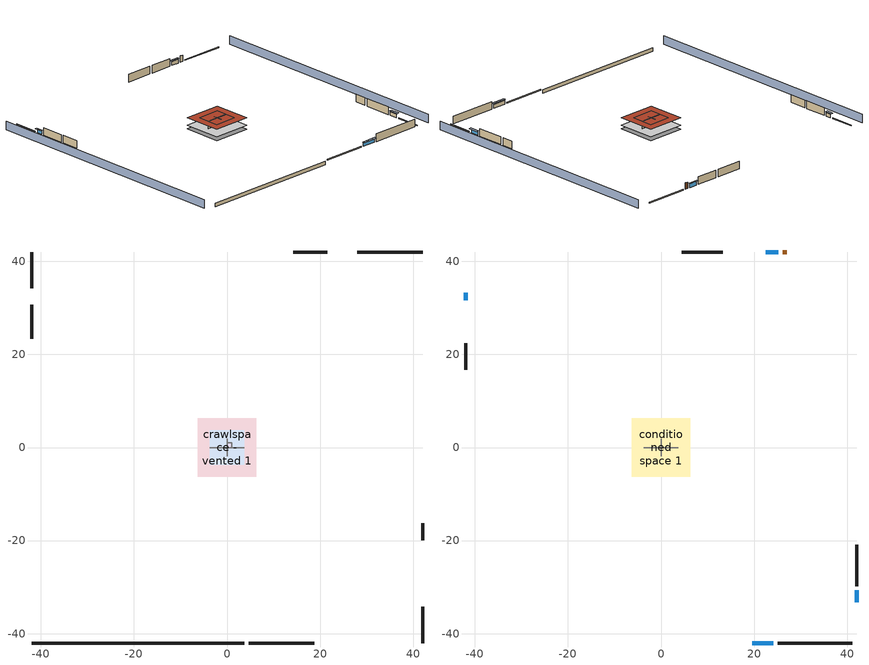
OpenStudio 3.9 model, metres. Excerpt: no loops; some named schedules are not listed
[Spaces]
garage 1
 floor foundation (Slab1 construction): -3.66,-3.66 -3.66,3.66 3.66,3.66 3.66,-3.66 z0
 wall outside (Wall1 construction): -42,30.66 -42,23.35 z0.3:2.74
 wall outside (Wall2 construction): 21.56,42 14.25,42 z0.3:2.74
 wall outside (Wall9 construction): 42,-19.95 42,-16.29 z0.3:2.74
 wall to conditioned space 1 (Wall5 construction Reversed): -3.66,0 3.66,0 z0.3:2.74
 wall to conditioned space 1 (Wall6 construction Reversed): 0,-1.83 0,1.83 z0.3:2.74
 roof outside (Roof1 construction): -3.66,3.66 -3.66,-3.66 3.66,-3.66 3.66,3.66 z2.74
crawlspace - vented 1
 floor foundation (Slab2 construction): -6.28,-6.28 -6.28,6.28 6.28,6.28 6.28,-6.28 z-0.91
 wall outside (RimJoist1 construction): 4.64,-42 18.7,-42 z0.3:0.61
 wall outside (RimJoist2 construction): -42,42 -42,34.2 z0.3:0.61
 wall outside (RimJoist3 construction): 42,42 27.95,42 z0.3:0.61
 wall outside (RimJoist4 construction): 42,-42 42,-34.2 z0.3:0.61
 wall foundation (FoundationWall1 construction): -42,-42 3.72,-42 z-0.91:0.3
central ac and furnace airloop ret air space
 floor adiabatic (AdiabaticConst): 0,0 0,1 1,1 1,0 z0
 wall adiabatic (AdiabaticConst): 0,1 0,0 1,0 1,1 0,1 z0:1
 ceiling adiabatic (AdiabaticConst): 1,0 1,1 0,1 0,0 z1
conditioned space 1
 floor to crawlspace - vented 1 (Floor1 construction): -6.28,-6.28 -6.28,6.28 6.28,6.28 6.28,-6.28 z0.3
 wall outside (Wall3 construction): 25.04,-42 41.08,-42 z0.3:2.74
 wall outside (Wall4 construction): -42,22.42 -42,16.73 z0.3:2.74
 wall outside (Wall7 construction): 13.32,42 4.48,42 z0.3:2.74
 wall outside (Wall8 construction): 42,-29.79 42,-20.88 z0.3:2.74
 wall outside (AdiabaticWallConstruction): 19.62,-42 24.11,-42 / 25.18,42 22.49,42 z0.3:1.49; -42,33.27 -42,31.59 z0.3:1.43; 42,-33.27 42,-30.71 z0.3:1.46
 wall outside (AdiabaticWallConstruction 1): 27.03,42 26.11,42 z0.3:2.34
 window (WindowConstruction): 19.62,-42 24.11,-42 z0.3:1.49
 window (WindowConstruction 1): -42,33.27 -42,31.59 z0.3:1.43
 window (WindowConstruction 2): 25.18,42 22.49,42 z0.3:1.49
 window (WindowConstruction 3): 42,-33.27 42,-30.71 z0.3:1.46
 door (Door): 27.02,42 26.11,42 z0.3:2.34
 roof outside (Roof2 construction): -6.28,6.28 -6.28,-6.28 6.28,-6.28 6.28,6.28 z2.74
shading: 46.58,-42 46.58,42 / -46.58,42 -46.58,-42 z0:2.74; 24.42,-42 19.32,-42 19.32,-42.61 24.42,-42.61 z1.8; -42,31.29 -42,33.58 -42.61,33.58 -42.61,31.29 z1.74; 22.19,42 25.49,42 25.49,42.61 22.19,42.61 z1.8; 42,-30.41 42,-33.58 42.61,-33.58 42.61,-30.41 z1.77
[Site]
Portland Intl Arpt_OR: Latitude {deg}=45.59; Longitude {deg}=-122.6; Time Zone {hr}=-8; Elevation {m}=33; Terrain=Suburbs; Keep Site Location Information=Yes
[Site:GroundTemperature:Shallow]
10.2558, 8.96328, 8.85977, 9.47314, 11.9355, 14.3863, 16.5111, 17.8571, 17.9714, 16.8767, 14.8061, 12.4304
[Site:WaterMainsTemperature]
Calculation Method=Schedule; Temperature Schedule=mains temperature schedule
[Building]
Building 1
[Material] Roughness=Rough
Name | Thickness {m} | Conductivity {W/m-K} | Density {kg/m3} | Specific Heat {J/kg-K} | Thermal Absorptance | Solar Absorptance | Visible Absorptance
asphalt or fiberglass shingles | 0.00635 | 0.162714 | 1121.4 | 1465.45 | 0.9 | 0.85 | 0.85
roof rigid ins | 0.00254769 | 0.029427 | 32.04 | 1214.23 | 0.9 | 0.7 | 0.7
osb sheathing 0.5 in. | 0.0127 | 0.115458 | 512.64 | 1214.23 | 0.9 | 0.6 | 0.6
roof rigid ins 1 | 0.051816 | 0.029427 | 32.04 | 1214.23 | 0.9 | 0.7 | 0.7
osb sheathing 0.75 in. | 0.01905 | 0.115458 | 512.64 | 1214.23 | 0.9 | 0.7 | 0.7
roof stud and cavity | 0.2032 | 0.133729 | 78.34581 | 1123.46 | 0.9 | 0.7 | 0.7
gypsum board | 0.0127 | 0.160291 | 801 | 837.4 | 0.9 | 0.6 | 0.6
wood siding | 0.0254 | 0.102417 | 544.68 | 1172.36 | 0.9 | 0.85 | 0.85
osb sheathing 0.5 in. 1 | 0.0127 | 0.115458 | 512.64 | 1214.23 | 0.9 | 0.7 | 0.7
wall stud and cavity | 0.1397 | 0.727959 | 139.0536 | 1170.24 | 0.9 | 0.6 | 0.6
wall stud and cavity 1 | 0.1397 | 0.117713 | 139.0536 | 1170.24 | 0.9 | 0.7 | 0.7
osb sheathing 0.5 in. 2; osb sheathing 0.5 in. 3 | 0.0127 | 0.115458 | 512.64 | 1214.23
wall stud and cavity 2 | 0.1397 | 0.103501 | 139.0536 | 1170.24 | 0.9 | 0.7 | 0.7
rim joist stud and cavity | 0.0508 | 0.178688 | 50.32683 | 1063.81 | 0.9 | 0.6 | 0.6
floor stud and cavity | 0.1397 | 0.923637 | 92.3553 | 1139.71 | 0.9 | 0.7 | 0.7
floor covering | 0.0127 | 0.0433444 | 54.468 | 1339.84 | 0.9 | 0.6 | 0.6
concrete 4.0 in. | 0.1016 | 1.803125 | 2242.8 | 837.4 | 0.9 | 0.7 | 0.7
concrete 8.0 in. | 0.2032 | 1.803125 | 2242.8 | 837.4 | 0.9 | 0.7 | 0.7
soil 0.5 in. | 0.0127 | 1.3848 | 1842.3 | 418.7 | 0.9 | 0.7 | 0.7
wood siding 1; wood siding 2 | 0.0254 | 0.102417 | 544.68 | 1172.36
wall rigid ins | 0.512978 | 0.029427 | 32.04 | 1214.23 | 0.9 | 0.7 | 0.7
wall stud and cavity 3 | 0.0889 | 0.380278 | 52.3479 | 1209.89 | 0.9 | 0.7 | 0.7
door material | 0.04445 | 0.0612267 | 512.64 | 1214.23 | 0.9 | 0.7 | 0.7
wall stud and cavity 4 | 0.0889 | 0.391764 | 83.0341 | 1211.67 | 0.9 | 0.7 | 0.7
furniture material conditioned space 1; furniture material garage 1 | 0.1524 | 0.115458 | 640.8 | 1214.23 | 0.9 | 0.6 | 0.6
[Construction]
Roof1 construction: asphalt or fiberglass shingles, roof rigid ins, osb sheathing 0.5 in.
Roof2 construction: asphalt or fiberglass shingles, roof rigid ins 1, osb sheathing 0.75 in., roof stud and cavity, gypsum board
Wall1 construction; Wall2 construction: wood siding, osb sheathing 0.5 in. 1, wall stud and cavity
Wall3 construction; Wall4 construction: wood siding, osb sheathing 0.5 in. 1, wall stud and cavity 1, gypsum board
Wall5 construction Reversed: gypsum board, wall stud and cavity 2, osb sheathing 0.5 in. 2
Wall6 construction Reversed: gypsum board, wall stud and cavity 2, osb sheathing 0.5 in. 3
Wall7 construction; Wall8 construction: wood siding, osb sheathing 0.5 in. 3, wall stud and cavity 1, gypsum board
Wall9 construction: wood siding, osb sheathing 0.5 in. 3, wall stud and cavity
RimJoist1 construction; RimJoist2 construction; RimJoist3 construction; RimJoist4 construction: wood siding, rim joist stud and cavity
Floor1 construction: floor stud and cavity, osb sheathing 0.75 in., floor covering
Slab1 construction: concrete 4.0 in.
FoundationWall1 construction: concrete 8.0 in.
Slab2 construction: soil 0.5 in.
WindowConstruction; WindowConstruction 1; WindowConstruction 2; WindowConstruction 3: WindowMaterial
AdiabaticWallConstruction: wood siding 1, wall rigid ins, wall stud and cavity 3, gypsum board
Door: door material
AdiabaticWallConstruction 1: wood siding 2, wall rigid ins, wall stud and cavity 3, gypsum board
PartitionWallConstruction: gypsum board, wall stud and cavity 4, gypsum board
furniture construction conditioned space 1: furniture material conditioned space 1
furniture construction garage 1: furniture material garage 1
AdiabaticConst: Adiabatic
[WindowMaterial:SimpleGlazingSystem]
WindowMaterial: U-Factor {W/m2-K}=4.31528; Solar Heat Gain Coefficient=0.67
[Material:NoMass]
Adiabatic: Roughness=Rough; Thermal Resistance {m2-K/W}=176.1
[ThermalZone] Multiplier=1; Use Ideal Air Loads=No
Name | Volume {m3} | Thermostat
conditioned space | 384.656 | conditioned space temperature setpoint
garage | 130.484
crawlspace - vented | 192.328
central ac and furnace airloop ret air zone | 1
[Sizing:Zone] Zone Cooling Design Supply Air Temperature Input Method=SupplyAirTemperature; Zone Cooling Design Supply Air Temperature {C}=14; Zone Cooling Design Supply Air Temperature Difference {deltaC}=11.11; Zone Heating Design Supply Air Temperature Input Method=SupplyAirTemperature; Zone Heating Design Supply Air Temperature {C}=40; Zone Heating Design Supply Air Temperature Difference {deltaC}=11.11; Zone Cooling Design Supply Air Humidity Ratio {kg-H2O/kg-air}=0.0085; Zone Heating Design Supply Air Humidity Ratio {kg-H2O/kg-air}=0.008; Cooling Design Air Flow Method=DesignDay; Heating Design Air Flow Method=DesignDay; Account for Dedicated Outdoor Air System=No; Dedicated Outdoor Air System Control Strategy=NeutralSupplyAir; Dedicated Outdoor Air Low Setpoint Temperature for Design {C}=autosize; Dedicated Outdoor Air High Setpoint Temperature for Design {C}=autosize; Zone Load Sizing Method=Sensible Load Only No Latent Load; Zone Latent Cooling Design Supply Air Humidity Ratio Input Method=HumidityRatioDifference; Zone Cooling Design Supply Air Humidity Ratio Difference {kgWater/kgDryAir}=0.005; Zone Latent Heating Design Supply Air Humidity Ratio Input Method=HumidityRatioDifference; Zone Humidification Design Supply Air Humidity Ratio Difference {kgWater/kgDryAir}=0.005; Sizing Option=Coincident
garage; crawlspace - vented; central ac and furnace airloop ret air zone
[Space]
Name | Thermal Zone | Volume {m3}
conditioned space 1 | conditioned space | 384.656
garage 1 | garage | 130.484
crawlspace - vented 1 | crawlspace - vented | 192.328
central ac and furnace airloop ret air space | central ac and furnace airloop ret air zone
[ThermostatSetpoint:DualSetpoint]
conditioned space temperature setpoint: Heating Setpoint Temperature Schedule=heating setpoint; Cooling Setpoint Temperature Schedule=cooling setpoint; Temperature Difference Between Cutout And Setpoint {deltaC}=0
[Foundation:Kiva] Wall Depth Below Slab {m}=0.2032
Name | Initial Indoor Air Temperature {C} | Wall Height Above Grade {m}
Foundation Kiva 1 | 13.4258 | 0.1016
Foundation Kiva 2 | 7.86103 | 0.3048
[Foundation:Kiva:Settings]
Soil Conductivity {W/m-K}=1.3848; Soil Density {kg/m3}=1842.3; Soil Specific Heat {J/kg-K}=418.7; Ground Solar Absorptivity=0.9; Ground Thermal Absorptivity=0.9; Ground Surface Roughness {m}=0.03; Far-Field Width {m}=40; Deep-Ground Boundary Condition=ZeroFlux; Deep-Ground Depth {m}=40; Minimum Cell Dimension {m}=0.2; Maximum Cell Growth Coefficient=3; Simulation Timestep=Timestep
[SurfaceProperty:ExposedFoundationPerimeter] Exposed Perimeter Calculation Method=TotalExposedPerimeter
Name | Total Exposed Perimeter {m}
Slab1 | 18.288
Slab2 | 45.72
[SurfaceProperty:IncidentSolarMultiplier] Incident Solar Multiplier=1; Incident Solar Multiplier Schedule=trans schedule winter=0.85 summer=0.7
Window1; Window2; Window3; Window4
[InternalMass:Definition] Design Level Calculation Method=SurfaceArea
Name | Construction | Surface Area {m2}
partition wall mass | PartitionWallConstruction | 157.749
furniture mass conditioned space 1 | furniture construction conditioned space 1 | 63.09974
furniture mass garage 1 | furniture construction garage 1 | 5.35122
[InternalMass] Multiplier=1
Name | Internal Mass Definition | Space or SpaceType
partition wall mass | partition wall mass | conditioned space 1
furniture mass conditioned space 1 | furniture mass conditioned space 1 | conditioned space 1
furniture mass garage 1 | furniture mass garage 1 | garage 1
[Fan:SystemModel]
central ac and furnace supply fan: Availability Schedule=Always On Discrete; Design Maximum Air Flow Rate {m3/s}=0.453541; Speed Control Method=Discrete; Electric Power Minimum Flow Rate Fraction=0.2; Design Pressure Rise {Pa}=500; Motor Efficiency=1; Motor In Air Stream Fraction=1; Design Electric Power Consumption {W}=autosize; Design Power Sizing Method=PowerPerFlow; Electric Power Per Unit Flow Rate {W/(m3/s)}=1059.44; Electric Power Per Unit Flow Rate Per Unit Pressure {W-s/m3-Pa}=1.66667; Fan Total Efficiency=0.7; Motor Loss Radiative Fraction=0; Speed Flow Fraction 1=0.91259; Speed Electric Power Fraction 1=0.76003; Speed Flow Fraction 2=1; Speed Electric Power Fraction 2=1
[EnergyManagementSystem:Sensor]
Name | Output Variable or Output Meter Index Key | Output Variable or Output Meter
central_ac_and_furnace_supply_fan_s; central_ac_and_furnace_supply_fan_s_1 | central ac and furnace supply fan | Fan Electricity Energy
water_heater_amb_temp | garage | Zone Mean Air Temperature
water_heater_amb_rh | garage | Zone Air Relative Humidity
water_heater_T_set | water heater setpoint | Schedule Value
out_pb_s |  | Site Outdoor Air Barometric Pressure
out_wt_s |  | Site Outdoor Air Humidity Ratio
site_vw_s |  | Site Wind Speed
cool_season | cooling season schedule | Schedule Value
central_ac_and_furnace_airloop_Fan_RTF_s | central ac and furnace supply fan | Fan Runtime Fraction Speed 1
central_ac_and_furnace_airloop_Fan_RTF_s_1 | central ac and furnace supply fan | Fan Runtime Fraction Speed 2
central_ac_and_furnace_airloop_AH_MFR_s | Node 6 | System Node Mass Flow Rate
central_ac_and_furnace_airloop_AH_VFR_s | Node 6 | System Node Current Density Volume Flow Rate
central_ac_and_furnace_airloop_AH_Tout_s | Node 6 | System Node Temperature
central_ac_and_furnace_airloop_AH_Wout_s | Node 6 | System Node Humidity Ratio
central_ac_and_furnace_airloop_RA_T_s | Node 9 | System Node Temperature
central_ac_and_furnace_airloop_Ra_W_s | Node 9 | System Node Humidity Ratio
central_ac_and_furnace_airloop_0_DZ_T_s | crawlspace - vented | Zone Air Temperature
central_ac_and_furnace_airloop_0_DZ_W_s | crawlspace - vented | Zone Mean Air Humidity Ratio
natural_vent_s | natural vent schedule | Schedule Value
htg_sp_s | heating setpoint | Schedule Value
clg_sp_s | cooling setpoint | Schedule Value
htg_load_cond |  | Heating:EnergyTransfer:Zone:CONDITIONED SPACE
clg_load_cond |  | Cooling:EnergyTransfer:Zone:CONDITIONED SPACE
htg_load_duct |  | Heating:EnergyTransfer:Zone:CENTRAL AC AND FURNACE AIRLOOP RET AIR ZONE
clg_load_duct |  | Cooling:EnergyTransfer:Zone:CENTRAL AC AND FURNACE AIRLOOP RET AIR ZONE
s_conv | Floor1 | Surface Inside Face Convection Heat Gain Energy
s_ig | Floor1 | Surface Inside Face Internal Gains Radiation Heat Gain Energy
s_sol | Floor1 | Surface Inside Face Solar Radiation Heat Gain Energy
s_lgt | Floor1 | Surface Inside Face Lights Radiation Heat Gain Energy
s_surf | Floor1 | Surface Inside Face Net Surface Thermal Radiation Heat Gain Energy
s_conv_1 | Roof2 | Surface Inside Face Convection Heat Gain Energy
s_ig_1 | Roof2 | Surface Inside Face Internal Gains Radiation Heat Gain Energy
s_sol_1 | Roof2 | Surface Inside Face Solar Radiation Heat Gain Energy
s_lgt_1 | Roof2 | Surface Inside Face Lights Radiation Heat Gain Energy
s_surf_1 | Roof2 | Surface Inside Face Net Surface Thermal Radiation Heat Gain Energy
ss_sol | Door1 | Surface Inside Face Solar Radiation Heat Gain Energy
ss_lgt | Door1 | Surface Inside Face Lights Radiation Heat Gain Energy
ss_conv | Door1 | Surface Inside Face Convection Heat Gain Energy
ss_ig | Door1 | Surface Inside Face Internal Gains Radiation Heat Gain Energy
ss_surf | Door1 | Surface Inside Face Net Surface Thermal Radiation Heat Gain Energy
ss_conv_1 | Window1 | Surface Inside Face Convection Heat Gain Energy
ss_ig_1 | Window1 | Surface Inside Face Internal Gains Radiation Heat Gain Energy
ss_surf_1 | Window1 | Surface Inside Face Net Surface Thermal Radiation Heat Gain Energy
ss_trans_in | Window1 | Surface Window Transmitted Solar Radiation Rate
ss_back_out | Window1 | Surface Window Shortwave from Zone Back Out Window Heat Transfer Rate
ss_trans_out | Window1 | Surface Inside Face Initial Transmitted Diffuse Transmitted Out Window Solar Radiation Rate
ss_conv_2 | Window2 | Surface Inside Face Convection Heat Gain Energy
ss_ig_2 | Window2 | Surface Inside Face Internal Gains Radiation Heat Gain Energy
ss_surf_2 | Window2 | Surface Inside Face Net Surface Thermal Radiation Heat Gain Energy
ss_trans_in_1 | Window2 | Surface Window Transmitted Solar Radiation Rate
ss_back_out_1 | Window2 | Surface Window Shortwave from Zone Back Out Window Heat Transfer Rate
ss_trans_out_1 | Window2 | Surface Inside Face Initial Transmitted Diffuse Transmitted Out Window Solar Radiation Rate
ss_conv_3 | Window3 | Surface Inside Face Convection Heat Gain Energy
ss_ig_3 | Window3 | Surface Inside Face Internal Gains Radiation Heat Gain Energy
ss_surf_3 | Window3 | Surface Inside Face Net Surface Thermal Radiation Heat Gain Energy
ss_trans_in_2 | Window3 | Surface Window Transmitted Solar Radiation Rate
ss_back_out_2 | Window3 | Surface Window Shortwave from Zone Back Out Window Heat Transfer Rate
ss_trans_out_2 | Window3 | Surface Inside Face Initial Transmitted Diffuse Transmitted Out Window Solar Radiation Rate
ss_conv_4 | Window4 | Surface Inside Face Convection Heat Gain Energy
ss_ig_4 | Window4 | Surface Inside Face Internal Gains Radiation Heat Gain Energy
ss_surf_4 | Window4 | Surface Inside Face Net Surface Thermal Radiation Heat Gain Energy
ss_trans_in_3 | Window4 | Surface Window Transmitted Solar Radiation Rate
ss_back_out_3 | Window4 | Surface Window Shortwave from Zone Back Out Window Heat Transfer Rate
ss_trans_out_3 | Window4 | Surface Inside Face Initial Transmitted Diffuse Transmitted Out Window Solar Radiation Rate
s_conv_2 | Wall3 | Surface Inside Face Convection Heat Gain Energy
s_ig_2 | Wall3 | Surface Inside Face Internal Gains Radiation Heat Gain Energy
s_sol_2 | Wall3 | Surface Inside Face Solar Radiation Heat Gain Energy
s_lgt_2 | Wall3 | Surface Inside Face Lights Radiation Heat Gain Energy
s_surf_2 | Wall3 | Surface Inside Face Net Surface Thermal Radiation Heat Gain Energy
s_conv_3 | Wall4 | Surface Inside Face Convection Heat Gain Energy
s_ig_3 | Wall4 | Surface Inside Face Internal Gains Radiation Heat Gain Energy
s_sol_3 | Wall4 | Surface Inside Face Solar Radiation Heat Gain Energy
s_lgt_3 | Wall4 | Surface Inside Face Lights Radiation Heat Gain Energy
s_surf_3 | Wall4 | Surface Inside Face Net Surface Thermal Radiation Heat Gain Energy
s_conv_4 | Wall5 | Surface Inside Face Convection Heat Gain Energy
s_ig_4 | Wall5 | Surface Inside Face Internal Gains Radiation Heat Gain Energy
s_sol_4 | Wall5 | Surface Inside Face Solar Radiation Heat Gain Energy
s_lgt_4 | Wall5 | Surface Inside Face Lights Radiation Heat Gain Energy
s_surf_4 | Wall5 | Surface Inside Face Net Surface Thermal Radiation Heat Gain Energy
s_conv_5 | Wall6 | Surface Inside Face Convection Heat Gain Energy
s_ig_5 | Wall6 | Surface Inside Face Internal Gains Radiation Heat Gain Energy
s_sol_5 | Wall6 | Surface Inside Face Solar Radiation Heat Gain Energy
s_lgt_5 | Wall6 | Surface Inside Face Lights Radiation Heat Gain Energy
s_surf_5 | Wall6 | Surface Inside Face Net Surface Thermal Radiation Heat Gain Energy
s_conv_6 | Wall7 | Surface Inside Face Convection Heat Gain Energy
s_ig_6 | Wall7 | Surface Inside Face Internal Gains Radiation Heat Gain Energy
s_sol_6 | Wall7 | Surface Inside Face Solar Radiation Heat Gain Energy
s_lgt_6 | Wall7 | Surface Inside Face Lights Radiation Heat Gain Energy
s_surf_6 | Wall7 | Surface Inside Face Net Surface Thermal Radiation Heat Gain Energy
s_conv_7 | Wall8 | Surface Inside Face Convection Heat Gain Energy
s_ig_7 | Wall8 | Surface Inside Face Internal Gains Radiation Heat Gain Energy
s_sol_7 | Wall8 | Surface Inside Face Solar Radiation Heat Gain Energy
s_lgt_7 | Wall8 | Surface Inside Face Lights Radiation Heat Gain Energy
s_surf_7 | Wall8 | Surface Inside Face Net Surface Thermal Radiation Heat Gain Energy
im_conv | furniture mass conditioned space 1 | Surface Inside Face Convection Heat Gain Energy
im_ig | furniture mass conditioned space 1 | Surface Inside Face Internal Gains Radiation Heat Gain Energy
im_sol | furniture mass conditioned space 1 | Surface Inside Face Solar Radiation Heat Gain Energy
im_lgt | furniture mass conditioned space 1 | Surface Inside Face Lights Radiation Heat Gain Energy
im_surf | furniture mass conditioned space 1 | Surface Inside Face Net Surface Thermal Radiation Heat Gain Energy
im_conv_1 | partition wall mass | Surface Inside Face Convection Heat Gain Energy
im_ig_1 | partition wall mass | Surface Inside Face Internal Gains Radiation Heat Gain Energy
im_sol_1 | partition wall mass | Surface Inside Face Solar Radiation Heat Gain Energy
im_lgt_1 | partition wall mass | Surface Inside Face Lights Radiation Heat Gain Energy
im_surf_1 | partition wall mass | Surface Inside Face Net Surface Thermal Radiation Heat Gain Energy
[OtherEquipment:Definition] Design Level Calculation Method=EquipmentLevel
Name | Design Level {W} | Fraction Latent | Fraction Radiant | Fraction Lost
water heater sens; central ac and furnace airloop_0 SupSensLkToCond; central ac and furnace airloop_0 SupCondToLv; central ac and furnace airloop_0 RetCondToRP; central ac and furnace airloop_0 RetSensLkToRP; central ac and furnace airloop_0 SupCondToDZ; central ac and furnace airloop_0 RetCondToDZ; central ac and furnace airloop_0 SupSensLkToDZ; mech vent house fan sensible load | 0 | 0 | 0 | 0
water heater lat; general water use latent; central ac and furnace airloop_0 SupLatLkToCond; central ac and furnace airloop_0 RetLatLkToRP; central ac and furnace airloop_0 SupLatLkToDZ; mech vent house fan latent load | 0 | 1 | 0 | 0
water heater energy adjustment1 | 0.01 | 0 | 0 | 1
clothes dryer 2; cooking range 2 | 0 | 0 | 0 | 1
general water use sensible | 0 | 0 | 0.6 | 0
[OtherEquipment]
Name | Other Equipment Definition | Space or SpaceType | Schedule | Fuel Type
water heater sens | water heater sens | garage 1 | Always On Discrete
water heater lat | water heater lat | garage 1 | Always On Discrete
water heater energy adjustment1 | water heater energy adjustment1 | garage 1 | Always On Discrete | Electricity
clothes dryer 1 | clothes dryer 2 | conditioned space 1 | clothes dryer schedule | Electricity
cooking range 1 | cooking range 2 | conditioned space 1 | cooking range schedule | NaturalGas
general water use sensible | general water use sensible | conditioned space 1 | general water use schedule
general water use latent | general water use latent | conditioned space 1 | general water use schedule
central ac and furnace airloop_0 SupSensLkToCond | central ac and furnace airloop_0 SupSensLkToCond | conditioned space 1 | Always On Discrete
central ac and furnace airloop_0 SupLatLkToCond | central ac and furnace airloop_0 SupLatLkToCond | conditioned space 1 | Always On Discrete
central ac and furnace airloop_0 SupCondToLv | central ac and furnace airloop_0 SupCondToLv | conditioned space 1 | Always On Discrete
central ac and furnace airloop_0 RetCondToRP | central ac and furnace airloop_0 RetCondToRP | central ac and furnace airloop ret air space | Always On Discrete
central ac and furnace airloop_0 RetSensLkToRP | central ac and furnace airloop_0 RetSensLkToRP | central ac and furnace airloop ret air space | Always On Discrete
central ac and furnace airloop_0 RetLatLkToRP | central ac and furnace airloop_0 RetLatLkToRP | central ac and furnace airloop ret air space | Always On Discrete
central ac and furnace airloop_0 SupCondToDZ | central ac and furnace airloop_0 SupCondToDZ | crawlspace - vented 1 | Always On Discrete
central ac and furnace airloop_0 RetCondToDZ | central ac and furnace airloop_0 RetCondToDZ | crawlspace - vented 1 | Always On Discrete
central ac and furnace airloop_0 SupSensLkToDZ | central ac and furnace airloop_0 SupSensLkToDZ | crawlspace - vented 1 | Always On Discrete
central ac and furnace airloop_0 SupLatLkToDZ | central ac and furnace airloop_0 SupLatLkToDZ | crawlspace - vented 1 | Always On Discrete
mech vent house fan sensible load | mech vent house fan sensible load | conditioned space 1 | Always On Discrete
mech vent house fan latent load | mech vent house fan latent load | conditioned space 1 | Always On Discrete
[ElectricEquipment:Definition] Design Level Calculation Method=EquipmentLevel; Fraction Latent=0
Name | Design Level {W} | Fraction Radiant | Fraction Lost
clothes washer; clothes dryer; dishwasher; cooking range; whole house fan; mech vent house fan | 0 | 0 | 1
fridge | 46.9578 | 0.6 | 0
freezer | 194.914 | 0.6 | 0
mech vent house fan cfis | 0 | 0 | 0
[ElectricEquipment]
Name | Electric Equipment Definition | Space or SpaceType | Schedule
clothes washer | clothes washer | conditioned space 1 | clothes washer schedule
clothes dryer | clothes dryer | conditioned space 1 | clothes dryer schedule
dishwasher | dishwasher | conditioned space 1 | dishwasher schedule
fridge | fridge | conditioned space 1 | fridge schedule
freezer | freezer | garage 1 | freezer schedule
cooking range | cooking range | conditioned space 1 | cooking range schedule
whole house fan | whole house fan | conditioned space 1 | Always On Discrete
mech vent house fan | mech vent house fan | conditioned space 1 | mech vent house fan schedule
mech vent house fan cfis | mech vent house fan cfis | conditioned space 1 | mech vent house fan cfis schedule
[WaterUse:Equipment:Definition] Peak Flow Rate {m3/s}=0
clothes washer; dishwasher
[ZoneMixing] Schedule=Always On Continuous; Design Flow Rate Calculation Method=Flow/Zone; Design Flow Rate {m3/s}=0
Name | Zone or Space | Source Zone or Space
central ac and furnace airloop_0 ZoneMixDZToCond mix | conditioned space | crawlspace - vented
central ac and furnace airloop_0 ZoneMixCondToDZ mix | crawlspace - vented | conditioned space
[SpaceInfiltration:DesignFlowRate] Schedule=Always On Discrete
Name | Space or SpaceType | Design Flow Rate Calculation Method | Design Flow Rate {m3/s} | Air Changes per Hour {1/hr} | Constant Term Coefficient | Temperature Term Coefficient | Velocity Term Coefficient | Velocity Squared Term Coefficient
natural vent flow; whole house fan flow; infil flow | conditioned space 1 | Flow/Space | 0
infil crawlspace - vented 1 | crawlspace - vented 1 | AirChanges/Hour |  | 2.6013 | 1 | 0 | 0 | 0
crawlspace_vented 1 duct leakage imbalance infil flow | crawlspace - vented 1 | Flow/Space | 0
[SpaceInfiltration:EffectiveLeakageArea]
infil garage 1: Space or SpaceType=garage 1; Schedule=Always On Discrete; Effective Air Leakage Area {cm2}=217.469; Stack Coefficient=0.000129147; Wind Coefficient=4.64657e-05
